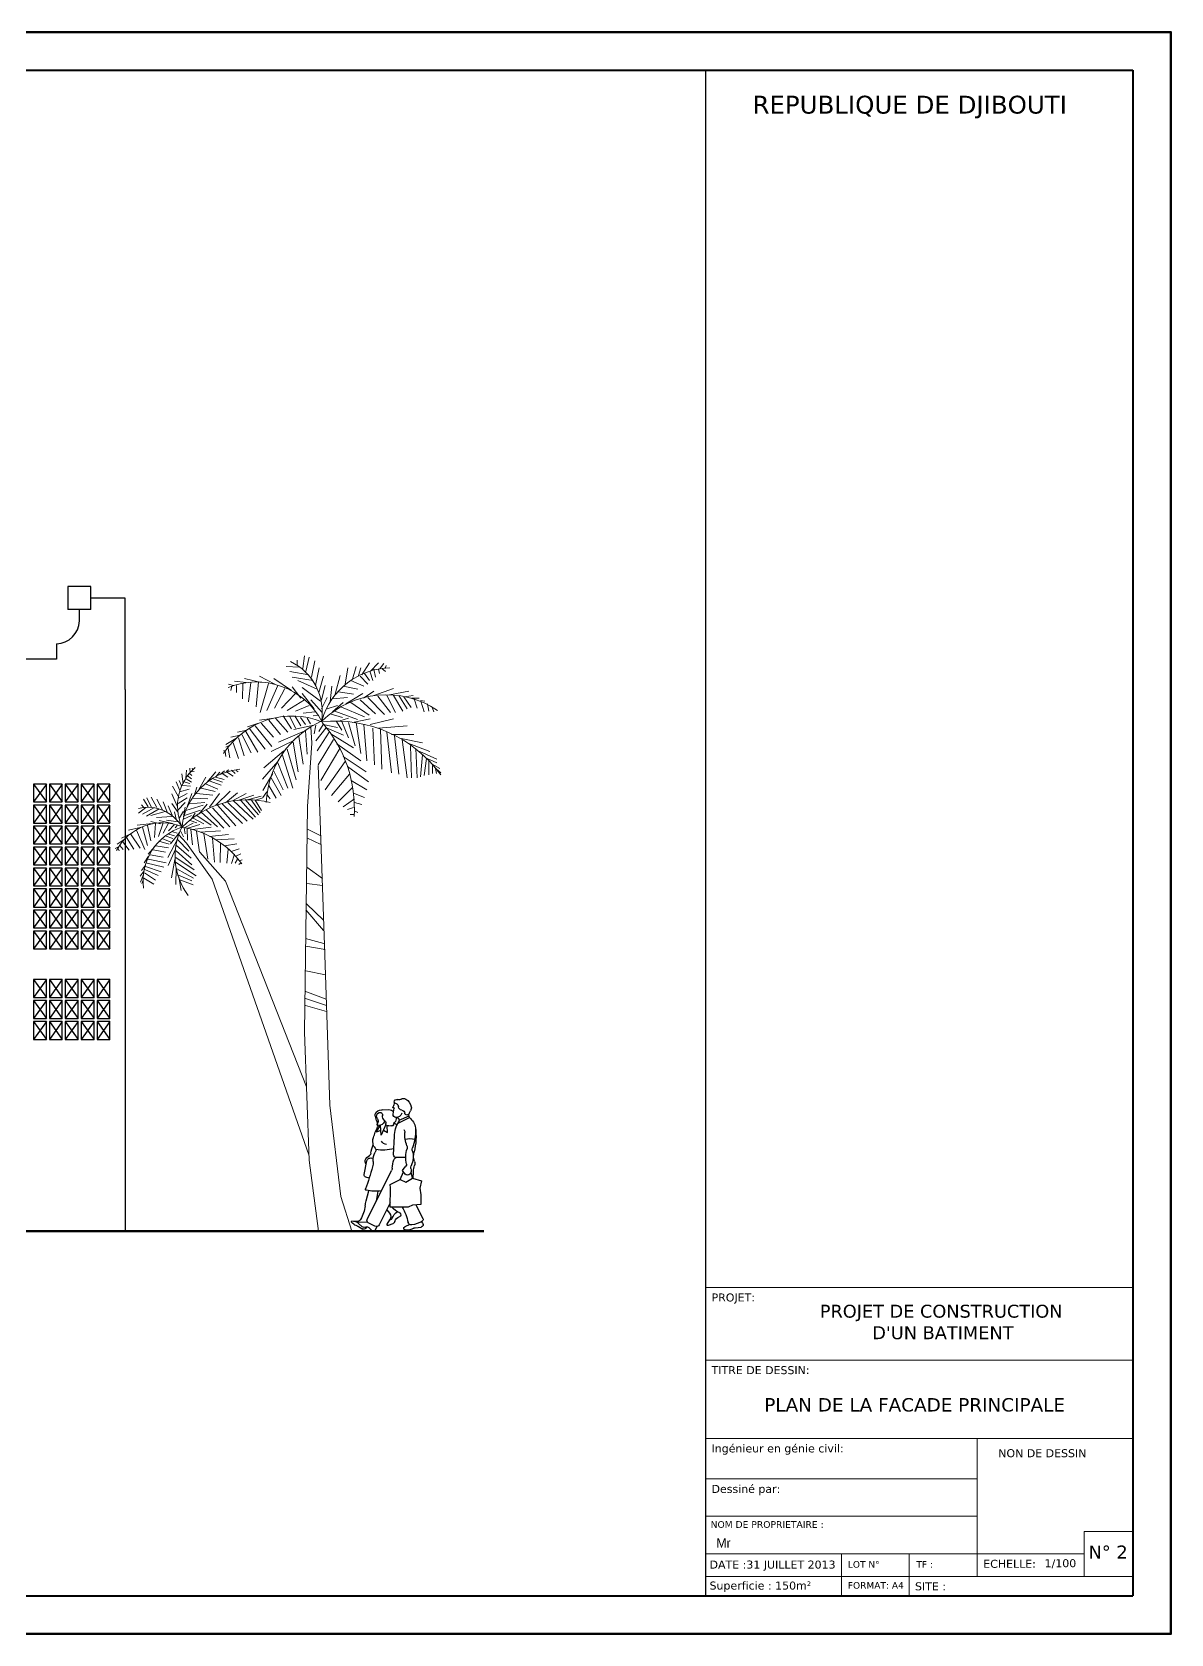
# Model space of a CAD drawing. Extents: x -110 to 3211, y -163 to 893.
# Drawn here: x 2120.06 to 2135, y 78.77 to 99.77 of the extents above; entities that cross this region are included whole.
import ezdxf

# ---------------------------------------------------------------- set-up
doc = ezdxf.new("R2010")
doc.units = 0
doc.header["$LTSCALE"] = 0.8
doc.header["$MEASUREMENT"] = 0
doc.layers.get('0').update_dxf_attribs({"color": 5, "linetype": 'CONTINUOUS'})
for name, color, linetype in [('COMBLDG', 7, 'CONTINUOUS'), ('Mur', 7, 'CONTINUOUS'), ('People', 7, 'CONTINUOUS')]:
    doc.layers.add(name, color=color, linetype=linetype)
doc.styles.add('ATTR', font='romans.shx', dxfattribs={"width": 0.8, "height": 0.470416})

# ---------------------------------------------------------------- blocks, each defined once
blk = doc.blocks.new('http...pointasearch.autodesk.com.GeneralSymbolsCatalog.idropxml.PEOPLE_11_MAN_AND_WOMAN_EV.xml.PEOPLE_11_MAN_AND_WOMAN_EV')
for p, q in [((-1.75, 67.15), (-2.49, 66.91)), ((-9.73, 59.52), (-3.56, 56.46)), ((-4.27, 58.19), (-9.39, 60.38)), ((-1.22, 61.23), (-1.67, 64.45)), ((4.45, 63.54), (1.08, 63.65)), ((-1.46, 40.29), (-1.86, 49.9)), ((1.7, 51.8), (1.89, 55.29)), ((3.81, 53.06), (1.7, 51.8)), ((2.55, 55.91), (4.94, 50.51)), ((4.94, 50.51), (5.32, 55.57)), ((5.11, 52.81), (7.52, 51.94)), ((7.52, 51.94), (5.32, 55.57)), ((-11.5, 38.89), (-11.79, 38.89)), ((-6.3, 32.79), (-7.77, 34.45)), ((-7.74, 38.89), (-2.81, 38.89)), ((9.15, 38.43), (10.12, 38.66)), ((12.43, 38.92), (11.01, 40.02)), ((13.76, 30.16), (12.41, 37.18)), ((12.78, 35.26), (13.14, 36.09)), ((-11.24, 28.27), (-15.78, 26.88)), ((-15.78, 26.88), (-15, 23.12)), ((-11.52, 28.19), (-11.63, 31.71)), ((-11.24, 28.27), (-10.45, 31.61)), ((-7.72, 26.27), (-11.24, 28.27)), ((-4.86, 27.54), (-7.72, 26.27)), ((-7.45, 30.41), (-6.3, 31.7)), ((-4.86, 27.54), (-6.49, 31.5)), ((0.34, 25.04), (-4.86, 27.54)), ((12.18, 6.95), (-0.43, 32.3)), ((0.13, 23.28), (0.34, 25.04)), ((11.17, 28.36), (12.89, 28.79)), ((-15, 23.12), (-15.41, 19.6)), ((-15.41, 19.6), (-15.41, 14.74)), ((0.34, 13.27), (0.13, 23.28)), ((6.78, 21.53), (7.41, 17.39)), ((12.71, 16.52), (11.33, 21.8)), ((-12.84, 14.51), (-16.6, 7.41)), ((-15.41, 14.74), (-11.2, 14.37)), ((-11.2, 14.37), (-8.91, 13.31)), ((-8.91, 13.31), (-4.61, 13.39)), ((-4.61, 13.39), (0.34, 13.27)), ((0.29, 15.48), (6.03, 4.12)), ((2.1, 11.91), (0.7, 10.25)), ((9.06, 13.21), (7.8, 16.06)), ((-15.69, 5.83), (-16.43, 4.97)), ((-12.65, 2.71), (-15.69, 3.06)), ((-9.76, 4.28), (-7.18, 3.19)), ((-0.99, 4.79), (1.35, 3.82)), ((1.96, 4.57), (0.51, 6.72)), ((7.15, 3.28), (8.14, 1.42)), ((8.21, 3.44), (11.66, 5.3)), ((9.71, 1.18), (11.31, 2.79)), ((16.7, 5.59), (12.08, 5.68)), ((12.28, 3.11), (13.74, 2.9)), ((12.62, 3.06), (13.04, 2.32)), ((16.65, 3.31), (14.49, 1.96)), ((14.84, 3.21), (16.93, 4.97)), ((19.59, 4.89), (20.31, 5.58))]:
    blk.add_line(p, q)
for centre, radius, start, end in [((-4.41, 63.74), 6.32, 121.4684, 167.1336), ((-6.62, 67.35), 2.09, 54.45132, 121.4684), ((-4.34, 70.55), 1.83, 234.4513, 291.9648), ((-1.78, 64.76), 2.26, 108.1457, 173.6953), ((-3.13, 67.56), 1.39, 356.5121, 111.9648), ((2.46, 67.22), 4.21, 176.512, 211.9116), ((-5.06, 53.23), 7.72, 131.4368, 178.526), ((-8, 64.56), 2.64, 167.1336, 216.591), ((-11.78, 60.85), 2.44, 311.4368, 20.39511), ((-13.23, 60.68), 3.87, 15.64116, 36.59102), ((-8.34, 62.05), 1.2, 195.6412, 350.1193), ((-5.42, 61.54), 1.77, 98.68944, 170.1194), ((-2.72, 62.75), 3.13, 197.7918, 273.2043), ((-5.98, 65.23), 1.96, 278.6894, 353.6953), ((-2.79, 58.13), 1.48, 89.18528, 210.4228), ((-0.23, 58.85), 2.49, 162.0392, 226.0699), ((-2.63, 61.03), 1.42, 273.2043, 7.88578), ((-1.58, 64.46), 0.0854, 62.13918, 187.8858), ((-1.39, 64.82), 0.325, 242.1392, 31.91163), ((0.98, 60.43), 3.22, 88.17514, 137.9412), ((4.45, 56.79), 1.82, 125.1267, 187.781), ((2.12, 60.1), 2.22, 305.1267, 11.40791), ((5.67, 60.81), 1.4, 58.14745, 191.4079), ((4.56, 67.12), 3.57, 268.1751, 272.0051), ((4.81, 60.1), 3.45, 20.583, 92.0051), ((5.36, 60.32), 1.98, 329.2766, 58.14745), ((9.77, 57.7), 3.15, 149.2766, 210.5054), ((10.8, 56.6), 3.75, 157.0305, 189.8951), ((2.63, 60.06), 5.14, 337.0305, 354.4776), ((8.72, 59.47), 0.986, 146.8188, 174.4776), ((6.69, 60.8), 1.44, 326.8188, 20.583), ((19.81, 49.85), 32.82, 172.2436, 194.0328), ((12.04, 52.79), 24.83, 178.526, 200.9991), ((-24.21, 51.11), 17.03, 339.0737, 2.67159), ((-4.82, 52.02), 2.39, 144.6167, 182.6716), ((-17.96, 49.22), 16.12, 2.40555, 30.4228), ((-0.42, 53.13), 3.72, 109.1651, 137.7081), ((-3.12, 55.84), 1.68, 2.64996, 46.0699), ((-0.73, 55.95), 0.711, 182.65, 299.4712), ((0.3, 54.13), 1.39, 62.18848, 119.4712), ((1.49, 56.38), 1.16, 242.1885, 7.78088), ((6.34, 58.57), 3.16, 198.606, 270.1498), ((6.35, 56.8), 1.39, 270.1498, 297.5997), ((7.37, 55.03), 0.645, 129.6274, 206.6062), ((-21.43, 40.61), 31.57, 15.80662, 26.60615), ((6.67, 55.88), 0.449, 309.6274, 30.50543), ((-9.69, 35.19), 13.49, 80.16319, 101.5412), ((-20.8, 39.7), 9.04, 341.8043, 14.03283), ((-0.24, 39.48), 11.28, 163.9188, 205.3884), ((-13.04, 43.17), 2.04, 343.9188, 20.9991), ((-5.99, 44.15), 2.48, 159.0737, 195.7487), ((-24.63, 38.89), 16.89, 348.6905, 15.74873), ((4.22, 65.51), 22.79, 255.2144, 278.8845), ((2.09, 48.6), 2.94, 271.6072, 334.6868), ((9.87, 42.78), 2.14, 129.1725, 211.7423), ((1.59, 37.66), 7.6, 354.4082, 31.7423), ((7.7, 45.45), 1.3, 309.1725, 340.7286), ((2.88, 47.14), 6.41, 340.7286, 18.88313), ((-9.9, 37.73), 20.53, 9.59328, 22.33534), ((-9.2, 35.89), 3.16, 161.8043, 198.4702), ((-22.84, 31.33), 11.21, 1.91979, 18.4702), ((-7.71, 32.28), 2.83, 160.0953, 221.402), ((-12.07, 33.86), 1.82, 340.0952, 25.3884), ((-6.79, 35.32), 1.31, 168.6905, 221.4353), ((-2.81, 40.23), 1.35, 270, 2.40555), ((-3.34, 37.05), 1.91, 19.47612, 73.8266), ((-14.91, 32.96), 14.18, 2.09064, 19.47612), ((2.14, 33.58), 2.87, 182.0906, 206.45), ((16.51, 36.2), 7.39, 174.4082, 196.0871), ((210.73, 92.21), 209.53, 196.0871, 199.3533), ((10.56, 36.82), 1.88, 10.9325, 103.3578), ((12.12, 41.45), 1.81, 189.5933, 232.1681), ((10.98, 37.05), 2.36, 336.1628, 52.16811), ((-8.64, 31.46), 1.59, 221.402, 318.462), ((-6.91, 32.25), 0.818, 318.462, 41.43531), ((12.6, 29.93), 1.18, 283.9736, 10.9325), ((7.77, 43.54), 22.03, 262.3447, 282.7786), ((12.61, 18.19), 5.26, 188.743, 203.8565), ((12.52, 22.59), 0.553, 282.7786, 19.35334), ((18.1, -0.09), 27.53, 150.7488, 168.4281), ((-4.11, 9.35), 1.09, 116.795, 257.1563), ((-11.96, 24.88), 16.31, 296.795, 314.6942), ((-5.03, 5.32), 3.04, 13.92698, 77.15628), ((-7.58, 4.9), 7.4, 21.13442, 55.49852), ((2.95, 8.36), 2.94, 139.8801, 213.9535), ((-6.92, 11.4), 20.29, 7.45821, 14.6128), ((31.76, 16.46), 18.73, 187.4582, 210.5728), ((-15.76, 6.96), 0.957, 152.1216, 239.868), ((-15.55, 4.21), 1.16, 139.3388, 263.519), ((-7.77, 20.72), 16.87, 239.868, 259.6243), ((-12.86, 0.85), 1.87, 61.25686, 83.51901), ((-8.09, 9.55), 8.05, 241.257, 274.6279), ((-10.51, 5.77), 1.67, 259.6243, 348.4281), ((-7.51, 2.39), 0.865, 274.6279, 67.20478), ((-0.29, 6.49), 1.84, 193.927, 247.6183), ((0.55, 8.05), 1.32, 201.1344, 268.0057), ((1.54, 4.29), 0.502, 247.6183, 33.95348), ((7.45, 4.84), 1.6, 206.7898, 298.4), ((9.01, 1.88), 0.987, 208.0532, 315.0533), ((12.12, 1.98), 1.14, 81.70902, 135.0533), ((11.07, 6.39), 1.24, 298.4, 26.44988), ((13.94, 2.94), 1.04, 209.7319, 302.0536), ((13.94, 4.27), 1.39, 261.709, 310.0571), ((17.25, 7.89), 1.88, 210.5728, 253.8408), ((17.88, 1.35), 2.31, 105.0585, 122.0536), ((16.7, 5.24), 0.354, 310.0571, 88.95815), ((18.59, 12.5), 6.67, 253.8408, 282.9687), ((17, 8.19), 2.73, 269.3984, 300.1646), ((15.89, 8.74), 5.34, 285.0585, 313.8654), ((20.14, 5.76), 0.246, 313.8654, 102.9687)]:
    blk.add_arc(centre, radius, start, end)
at = {"style": 'ATTR', "width": 0.8, "flags": 9}
blk.add_attdef('ESTCODE', (0, 0), '', height=0.0174, dxfattribs=at)

msp = doc.modelspace()

# ---------------------------------------------------------------- linework, layer by layer
at = {"color": 5, "lineweight": 40}
for p, q in [((2105.796, 99.27), (2134.496, 99.27)), ((2134.496, 99.27), (2134.496, 79.27)), ((2105.796, 79.27), (2134.496, 79.27))]:
    msp.add_line(p, q, dxfattribs=at)
at = {"color": 3, "linetype": 'Continuous', "lineweight": 15}
for p, q in [((2123.609, 91.426), (2123.631, 91.594)), ((2123.652, 91.389), (2123.696, 91.575)), ((2123.565, 91.445), (2123.391, 91.454)), ((2123.689, 91.343), (2123.442, 91.389)), ((2123.536, 91.538), (2123.536, 91.473)), ((2123.725, 91.315), (2123.768, 91.529)), ((2123.776, 91.203), (2123.826, 91.436)), ((2124.167, 91.222), (2124.203, 91.436)), ((2124.261, 91.287), (2124.312, 91.454)), ((2124.341, 91.334), (2124.37, 91.436)), ((2124.384, 91.343), (2124.486, 91.501)), ((2124.421, 91.361), (2124.486, 91.269)), ((2124.493, 91.389), (2124.602, 91.501)), ((2124.493, 91.38), (2124.529, 91.269)), ((2124.544, 91.417), (2124.566, 91.315)), ((2124.602, 91.417), (2124.616, 91.361)), ((2124.616, 91.417), (2124.674, 91.492)), ((2124.645, 91.426), (2124.696, 91.389)), ((2124.689, 91.426), (2124.703, 91.464)), ((2122.703, 91.203), (2122.638, 91.222)), ((2122.681, 91.194), (2122.667, 91.138)), ((2122.869, 91.241), (2122.717, 91.259)), ((2122.739, 91.203), (2122.739, 91.111)), ((2122.826, 91.231), (2122.819, 91.027)), ((2123.065, 91.241), (2122.848, 91.296)), ((2122.927, 91.241), (2122.898, 90.99)), ((2123.029, 91.25), (2123, 90.925)), ((2123.246, 91.222), (2123.043, 91.324)), ((2123.159, 91.231), (2123.051, 90.85)), ((2123.283, 91.203), (2123.138, 90.878)), ((2123.464, 91.138), (2123.232, 91.296)), ((2123.377, 91.166), (2123.239, 90.906)), ((2123.747, 91.269), (2123.471, 91.315)), ((2123.587, 91.036), (2123.471, 91.185)), ((2123.797, 91.157), (2123.544, 91.269)), ((2123.602, 91.176), (2123.841, 90.999)), ((2123.819, 91.111), (2123.884, 91.324)), ((2123.855, 91.018), (2123.906, 91.203)), ((2123.971, 90.99), (2123.993, 91.194)), ((2124.036, 91.092), (2124.102, 91.334)), ((2124.138, 91.194), (2124.334, 91.157)), ((2124.239, 91.269), (2124.413, 91.194)), ((2124.363, 91.324), (2124.464, 91.222)), ((2124.544, 91.073), (2124.798, 91.166)), ((2123.515, 91.101), (2123.333, 90.906)), ((2123.631, 91.018), (2123.406, 90.878)), ((2123.696, 90.943), (2123.515, 90.869)), ((2123.602, 91.101), (2123.761, 90.897)), ((2123.718, 91.018), (2123.863, 90.85)), ((2123.855, 90.897), (2123.928, 91.045)), ((2123.928, 90.897), (2124.065, 90.943)), ((2124, 91.027), (2124.196, 91.045)), ((2124, 90.86), (2124.138, 90.98)), ((2124.08, 91.12), (2124.276, 91.092)), ((2124.174, 90.962), (2124.399, 91.101)), ((2124.239, 90.98), (2124.479, 90.813)), ((2124.363, 91.018), (2124.566, 90.832)), ((2124.406, 91.036), (2124.544, 91.129)), ((2124.464, 91.045), (2124.682, 90.822)), ((2124.595, 91.064), (2124.761, 90.85)), ((2124.711, 91.073), (2124.827, 90.85)), ((2124.747, 91.083), (2125.001, 91.129)), ((2124.798, 91.073), (2124.921, 90.869)), ((2124.87, 91.073), (2124.979, 90.897)), ((2124.935, 91.055), (2125.03, 90.915)), ((2124.943, 91.055), (2125.059, 91.073)), ((2125.037, 91.036), (2125.138, 91.036)), ((2125.073, 91.027), (2125.109, 90.906)), ((2125.153, 91.008), (2125.211, 90.999)), ((2125.16, 90.999), (2125.204, 90.86)), ((2125.247, 90.962), (2125.262, 90.869)), ((2123.232, 90.776), (2123.043, 90.748)), ((2123.167, 90.748), (2123.319, 90.562)), ((2123.254, 90.776), (2123.413, 90.59)), ((2123.355, 90.804), (2123.464, 90.637)), ((2123.435, 90.804), (2123.515, 90.646)), ((2123.507, 90.804), (2123.587, 90.674)), ((2123.58, 90.785), (2123.645, 90.692)), ((2123.768, 90.86), (2123.616, 90.841)), ((2123.667, 90.776), (2123.71, 90.702)), ((2123.805, 90.813), (2123.747, 90.804)), ((2123.971, 90.832), (2124.131, 90.785)), ((2124.029, 90.869), (2124.326, 90.757)), ((2124.051, 90.73), (2124.123, 90.618)), ((2124.095, 90.739), (2124.21, 90.776)), ((2124.109, 90.925), (2124.421, 90.795)), ((2124.123, 90.73), (2124.21, 90.516)), ((2124.21, 90.72), (2124.297, 90.414)), ((2124.261, 90.72), (2124.493, 90.767)), ((2124.312, 90.72), (2124.37, 90.311)), ((2124.493, 90.692), (2124.798, 90.767)), ((2125.312, 90.906), (2125.327, 90.86)), ((2122.79, 90.553), (2122.667, 90.525)), ((2122.877, 90.618), (2122.754, 90.59)), ((2122.768, 90.516), (2122.841, 90.283)), ((2122.812, 90.562), (2122.935, 90.321)), ((2122.862, 90.599), (2123.022, 90.33)), ((2123.029, 90.711), (2122.884, 90.664)), ((2122.906, 90.646), (2123.116, 90.367)), ((2122.985, 90.674), (2123.203, 90.404)), ((2123.065, 90.711), (2123.225, 90.525)), ((2123.66, 90.618), (2123.29, 90.46)), ((2123.754, 90.683), (2123.493, 90.627)), ((2123.558, 90.534), (2123.616, 90.172)), ((2123.645, 90.609), (2123.667, 90.302)), ((2123.718, 90.664), (2123.729, 90.447)), ((2123.783, 90.683), (2123.761, 90.572)), ((2123.913, 90.646), (2123.783, 90.479)), ((2123.957, 90.59), (2123.797, 90.349)), ((2123.877, 90.692), (2123.819, 90.599)), ((2123.877, 90.692), (2124.065, 90.655)), ((2123.928, 90.646), (2124.145, 90.553)), ((2123.979, 90.572), (2124.276, 90.386)), ((2124.413, 90.692), (2124.45, 90.218)), ((2124.529, 90.646), (2124.551, 90.163)), ((2124.602, 90.646), (2124.979, 90.674)), ((2124.631, 90.627), (2124.645, 90.107)), ((2124.711, 90.59), (2124.776, 90.06)), ((2124.776, 90.562), (2125.066, 90.562)), ((2124.812, 90.544), (2124.87, 90.042)), ((2122.594, 90.349), (2122.572, 90.349)), ((2122.594, 90.339), (2122.601, 90.274)), ((2122.732, 90.507), (2122.601, 90.432)), ((2122.652, 90.423), (2122.601, 90.395)), ((2122.63, 90.376), (2122.652, 90.256)), ((2122.696, 90.451), (2122.768, 90.246)), ((2123.362, 90.349), (2123.101, 90.126)), ((2123.5, 90.488), (2123.196, 90.339)), ((2123.341, 90.302), (2123.478, 89.856)), ((2123.406, 90.367), (2123.522, 89.968)), ((2123.486, 90.46), (2123.551, 90.07)), ((2123.729, 90.446), (2123.672, 89.619)), ((2124.015, 90.497), (2123.812, 90.163)), ((2124.095, 90.376), (2123.848, 89.958)), ((2124.058, 90.441), (2124.37, 90.218)), ((2124.899, 90.507), (2125.182, 90.451)), ((2124.914, 90.497), (2124.979, 89.995)), ((2124.979, 90.451), (2125.276, 90.339)), ((2125.022, 90.414), (2125.037, 89.995)), ((2125.095, 90.376), (2125.109, 89.995)), ((2125.146, 90.339), (2125.37, 90.237)), ((2122.078, 89.987), (2122.087, 90.095)), ((2122.132, 90.057), (2122.13, 90.122)), ((2122.167, 90.094), (2122.158, 90.12)), ((2122.604, 90.075), (2122.639, 90.096)), ((2122.675, 90.092), (2122.724, 90.048)), ((2122.735, 90.091), (2122.764, 90.072)), ((2123.283, 90.209), (2123.08, 89.977)), ((2123.283, 90.191), (2123.413, 89.856)), ((2123.813, 90.157), (2123.838, 89.432)), ((2124.167, 90.209), (2123.906, 89.837)), ((2124.138, 90.274), (2124.442, 90.07)), ((2124.196, 90.144), (2124.471, 89.94)), ((2125.182, 90.293), (2125.153, 90.005)), ((2125.233, 90.246), (2125.204, 90.023)), ((2125.24, 90.246), (2125.37, 90.191)), ((2125.262, 90.218), (2125.262, 90.033)), ((2125.305, 90.172), (2125.406, 90.116)), ((2125.312, 90.153), (2125.312, 90.051)), ((2125.349, 90.116), (2125.363, 90.051)), ((2125.363, 90.107), (2125.421, 90.06)), ((2121.976, 89.751), (2121.9, 89.882)), ((2121.998, 89.828), (2121.951, 89.941)), ((2122.02, 89.889), (2121.99, 89.957)), ((2122.04, 89.913), (2122.024, 90.044)), ((2122.036, 89.893), (2122.137, 89.883)), ((2122.051, 89.939), (2122.128, 89.918)), ((2122.082, 89.982), (2122.151, 89.937)), ((2122.093, 90.024), (2122.15, 89.979)), ((2122.124, 90.05), (2122.157, 90.026)), ((2122.143, 90.074), (2122.187, 90.077)), ((2122.246, 89.839), (2122.341, 90.002)), ((2122.336, 89.913), (2122.498, 89.844)), ((2122.351, 89.934), (2122.468, 90.072)), ((2122.383, 89.952), (2122.54, 89.896)), ((2122.422, 89.984), (2122.559, 89.937)), ((2122.465, 90.003), (2122.578, 89.97)), ((2122.469, 90.006), (2122.524, 90.068)), ((2122.528, 90.038), (2122.583, 90.083)), ((2122.552, 90.049), (2122.626, 90)), ((2122.612, 90.073), (2122.697, 90.017)), ((2123.217, 90.051), (2123.087, 89.828)), ((2123.167, 89.893), (2123.261, 89.726)), ((2123.196, 89.995), (2123.326, 89.763)), ((2123.232, 90.079), (2123.355, 89.837)), ((2124.225, 90.042), (2123.986, 89.763)), ((2124.247, 89.958), (2124.45, 89.837)), ((2121.584, 89.613), (2121.521, 89.713)), ((2121.624, 89.612), (2121.564, 89.732)), ((2121.696, 89.604), (2121.624, 89.739)), ((2121.773, 89.566), (2121.697, 89.715)), ((2121.838, 89.536), (2121.778, 89.68)), ((2121.964, 89.623), (2121.891, 89.782)), ((2121.973, 89.723), (2122.095, 89.79)), ((2121.975, 89.657), (2122.093, 89.729)), ((2121.995, 89.808), (2122.122, 89.846)), ((2122.096, 89.614), (2122.155, 89.789)), ((2122.173, 89.728), (2122.365, 89.718)), ((2122.188, 89.757), (2122.221, 89.869)), ((2122.215, 89.788), (2122.432, 89.765)), ((2122.277, 89.856), (2122.463, 89.815)), ((2122.388, 89.61), (2122.519, 89.786)), ((2122.468, 89.634), (2122.659, 89.817)), ((2122.599, 89.666), (2122.755, 89.795)), ((2122.627, 89.672), (2122.881, 89.427)), ((2122.69, 89.691), (2122.868, 89.787)), ((2122.702, 89.692), (2122.961, 89.45)), ((2122.758, 89.696), (2122.968, 89.768)), ((2122.798, 89.696), (2122.992, 89.476)), ((2122.854, 89.708), (2123.031, 89.509)), ((2122.898, 89.71), (2123.065, 89.755)), ((2122.938, 89.701), (2123.051, 89.533)), ((2122.986, 89.699), (2123.07, 89.566)), ((2122.99, 89.702), (2123.085, 89.73)), ((2123.138, 89.81), (2123.087, 89.735)), ((2123.145, 89.772), (2123.181, 89.717)), ((2124.261, 89.865), (2124.073, 89.679)), ((2124.29, 89.717), (2124.138, 89.614)), ((2124.276, 89.791), (2124.421, 89.735)), ((2124.29, 89.67), (2124.384, 89.642)), ((2121.552, 89.603), (2121.454, 89.531)), ((2121.495, 89.641), (2121.524, 89.605)), ((2121.664, 89.603), (2121.51, 89.518)), ((2121.728, 89.589), (2121.559, 89.491)), ((2121.805, 89.551), (2121.619, 89.498)), ((2121.692, 89.474), (2121.899, 89.485)), ((2121.899, 89.502), (2121.843, 89.625)), ((2121.974, 89.538), (2121.895, 89.658)), ((2121.953, 89.436), (2121.926, 89.549)), ((2121.973, 89.571), (2122.07, 89.669)), ((2121.992, 89.469), (2122.045, 89.555)), ((2122.044, 89.453), (2122.151, 89.499)), ((2122.048, 89.481), (2122.068, 89.608)), ((2122.059, 89.499), (2122.269, 89.571)), ((2122.077, 89.565), (2122.303, 89.633)), ((2122.123, 89.653), (2122.327, 89.669)), ((2122.152, 89.458), (2122.198, 89.529)), ((2122.172, 89.466), (2122.314, 89.389)), ((2122.223, 89.499), (2122.407, 89.373)), ((2122.251, 89.522), (2122.355, 89.65)), ((2122.278, 89.545), (2122.491, 89.35)), ((2122.345, 89.575), (2122.576, 89.335)), ((2122.428, 89.601), (2122.655, 89.35)), ((2122.492, 89.637), (2122.731, 89.362)), ((2122.551, 89.652), (2122.822, 89.395)), ((2123.672, 89.619), (2123.631, 86.661)), ((2124.276, 89.605), (2124.196, 89.577)), ((2124.283, 89.512), (2124.232, 89.512)), ((2124.283, 89.559), (2124.334, 89.54)), ((2121.373, 89.27), (2121.231, 89.203)), ((2121.479, 89.341), (2121.324, 89.306)), ((2121.349, 89.259), (2121.479, 89.07)), ((2121.428, 89.307), (2121.539, 89.053)), ((2121.634, 89.393), (2121.438, 89.374)), ((2121.507, 89.347), (2121.574, 89.107)), ((2121.574, 89.369), (2121.616, 89.167)), ((2121.746, 89.392), (2121.617, 89.421)), ((2121.678, 89.395), (2121.667, 89.209)), ((2121.778, 89.402), (2121.718, 89.226)), ((2121.725, 89.434), (2121.902, 89.394)), ((2121.846, 89.391), (2121.781, 89.27)), ((2121.825, 89.44), (2121.977, 89.415)), ((2121.922, 89.378), (2121.848, 89.3)), ((2121.854, 89.254), (2121.93, 89.232)), ((2121.993, 89.276), (2121.877, 89.129)), ((2121.905, 89.287), (2121.961, 89.267)), ((2121.963, 89.369), (2121.935, 89.338)), ((2122.009, 89.289), (2122.047, 89.219)), ((2122.056, 89.336), (2122.174, 89.4)), ((2122.056, 89.336), (2122.066, 89.26)), ((2122.096, 89.327), (2122.1, 89.178)), ((2122.104, 89.333), (2122.262, 89.38)), ((2122.133, 89.433), (2122.222, 89.405)), ((2122.144, 89.316), (2122.166, 89.115)), ((2122.164, 89.316), (2122.407, 89.348)), ((2122.217, 89.292), (2122.256, 89.021)), ((2122.265, 89.281), (2122.533, 89.3)), ((2122.314, 89.262), (2122.367, 88.927)), ((2122.383, 89.226), (2122.638, 89.252)), ((2123.665, 89.324), (2123.846, 89.235)), ((2123.838, 89.432), (2123.901, 87.674)), ((2121.194, 89.088), (2121.15, 89.069)), ((2121.267, 89.183), (2121.177, 89.125)), ((2121.186, 89.074), (2121.203, 89.037)), ((2121.213, 89.105), (2121.255, 89.054)), ((2121.248, 89.158), (2121.335, 89.045)), ((2121.299, 89.209), (2121.395, 89.06)), ((2121.67, 89.093), (2121.581, 88.994)), ((2121.647, 89.049), (2121.812, 89.017)), ((2121.682, 89.103), (2121.851, 89.074)), ((2121.724, 89.163), (2121.857, 89.122)), ((2121.767, 89.199), (2121.881, 89.149)), ((2121.806, 89.231), (2121.907, 89.197)), ((2121.971, 89.199), (2121.842, 88.949)), ((2121.943, 89.057), (2121.845, 88.842)), ((2121.954, 89.108), (2122.147, 88.939)), ((2121.968, 89.187), (2122.116, 89.031)), ((2121.982, 89.25), (2122.085, 89.137)), ((2122.086, 89.137), (2122.423, 88.665)), ((2122.427, 89.204), (2122.452, 88.887)), ((2122.472, 89.182), (2122.712, 89.194)), ((2122.533, 89.14), (2122.528, 88.883)), ((2122.582, 89.104), (2122.746, 89.129)), ((2122.631, 89.06), (2122.613, 88.876)), ((2122.672, 89.027), (2122.776, 89.061)), ((2123.665, 89.208), (2123.846, 89.119)), ((2121.549, 88.85), (2121.495, 88.78)), ((2121.589, 88.968), (2121.532, 88.878)), ((2121.549, 88.833), (2121.755, 88.759)), ((2121.552, 88.878), (2121.79, 88.821)), ((2121.582, 88.928), (2121.82, 88.88)), ((2121.609, 88.984), (2121.778, 88.955)), ((2121.931, 88.921), (2121.889, 88.684)), ((2121.94, 88.886), (2122.213, 88.707)), ((2121.946, 88.95), (2122.187, 88.786)), ((2121.948, 89.036), (2122.157, 88.854)), ((2122.26, 89.018), (2122.596, 88.638)), ((2122.713, 88.993), (2122.677, 88.87)), ((2122.755, 88.926), (2122.725, 88.876)), ((2122.734, 88.968), (2122.797, 88.995)), ((2122.801, 88.879), (2122.773, 88.857)), ((2122.78, 88.905), (2122.816, 88.917)), ((2121.531, 88.776), (2121.477, 88.706)), ((2121.52, 88.725), (2121.483, 88.627)), ((2121.514, 88.644), (2121.499, 88.607)), ((2121.525, 88.679), (2121.656, 88.601)), ((2121.535, 88.746), (2121.678, 88.653)), ((2121.538, 88.791), (2121.712, 88.715)), ((2121.95, 88.81), (2121.944, 88.594)), ((2121.958, 88.8), (2122.178, 88.678)), ((2121.981, 88.717), (2122.155, 88.642)), ((2121.985, 88.696), (2122.014, 88.517)), ((2121.998, 88.656), (2122.172, 88.589)), ((2122.423, 88.665), (2123.69, 85.05)), ((2122.596, 88.638), (2123.657, 85.942)), ((2123.665, 88.824), (2123.867, 88.672)), ((2123.665, 88.609), (2123.867, 88.582)), ((2123.651, 88.261), (2123.881, 87.992)), ((2123.658, 88.341), (2123.881, 88.127)), ((2123.644, 87.885), (2123.888, 87.823)), ((2123.651, 87.787), (2123.902, 87.742)), ((2123.901, 87.674), (2123.963, 85.702)), ((2123.651, 87.465), (2123.909, 87.412)), ((2123.637, 87.197), (2123.916, 87.09)), ((2123.644, 87.099), (2123.922, 87.009)), ((2123.644, 87.009), (2123.922, 86.929)), ((2123.631, 86.661), (2123.693, 84.983)), ((2123.963, 85.702), (2124.109, 84.503)), ((2123.693, 84.983), (2123.818, 84.05)), ((2124.109, 84.503), (2124.254, 84.05))]:
    msp.add_line(p, q, dxfattribs=at)
at = {"color": 3, "lineweight": 90}
msp.add_line((2108.93, 84.05), (2125.984, 84.05), dxfattribs=at)
at = {"color": 5, "lineweight": 100}
msp.add_lwpolyline([(2105.296, 99.77), (2134.996, 99.77), (2134.996, 78.77), (2105.296, 78.77)], close=True, dxfattribs=at)
at = {"color": 3, "linetype": 'Continuous', "lineweight": 15}
for centre, radius, start, end in [((2123.127, 90.854), 0.739, 350.285, 64.1123), ((2124.777, 90.484), 0.952, 91.4032, 163.882), ((2123.002, 90.279), 0.971, 27.6712, 112.5305), ((2124.706, 89.875), 1.207, 56.1927, 134.3213), ((2123.47, 89.74), 1.064, 68.3831, 147.5322), ((2124.357, 89.615), 1.228, 113.7592, 177.4133), ((2124.036, 89.027), 1.711, 35.9878, 95.8227), ((2122.588, 89.597), 1.699, 356.1943, 41.3785), ((2122.635, 89.624), 0.667, 130.936, 203.4149), ((2122.867, 89.264), 0.845, 95.7256, 173.8542), ((2122.884, 88.508), 1.198, 75.5206, 135.3556), ((2121.578, 89.089), 0.518, 29.8179, 103.6451), ((2121.768, 88.723), 0.68, 67.204, 152.0634), ((2122.26, 88.64), 0.745, 107.916, 187.0651), ((2122.795, 88.968), 0.86, 153.2921, 216.9462), ((2121.847, 88.17), 1.189, 35.7272, 80.9113)]:
    msp.add_arc(centre, radius, start, end, dxfattribs=at)
at = {"layer": 'COMBLDG', "color": 7, "lineweight": 30}
msp.add_line((2128.897, 79.27), (2128.897, 99.27), dxfattribs=at)
at = {"layer": 'COMBLDG', "color": 7, "lineweight": 9}
for p, q in [((2128.897, 83.312, 0.176), (2134.496, 83.312, -0.565)), ((2128.897, 82.359, 0.176), (2134.496, 82.359, -0.565)), ((2128.897, 81.333, 0.176), (2134.496, 81.333, -0.565)), ((2132.454, 81.333, -0.295), (2132.454, 79.525, -0.532)), ((2128.897, 80.802, 0), (2132.454, 80.802, -0.47)), ((2128.897, 80.314, 0.176), (2132.454, 80.314, -0.295)), ((2133.857, 80.114, -1.065), (2134.496, 80.114, -1.13)), ((2133.857, 80.114, 0), (2133.857, 79.525, 0)), ((2128.897, 79.819), (2133.857, 79.819, -0.5)), ((2130.675, 79.819, 0.039), (2130.675, 79.27, -0.033)), ((2131.564, 79.27, 0), (2131.564, 79.819, 0)), ((2128.897, 79.525, 0), (2134.496, 79.525))]:
    msp.add_line(p, q, dxfattribs=at)
at = {"layer": 'Mur', "color": 253, "linetype": 'Continuous', "lineweight": 30, "ltscale": 0.8}
for p, q in [((2120.531, 92.5), (2120.531, 92.2)), ((2120.831, 92.5), (2120.531, 92.5)), ((2120.831, 92.2), (2120.831, 92.5)), ((2120.831, 92.2), (2120.531, 92.2)), ((2120.681, 92.05), (2120.681, 92.2)), ((2121.281, 92.35), (2120.831, 92.35)), ((2121.281, 91.15), (2121.281, 92.35)), ((2120.381, 91.75), (2120.381, 91.55)), ((2120.381, 91.55), (2116.032, 91.55)), ((2121.281, 91.15), (2121.281, 84.05))]:
    msp.add_line(p, q, dxfattribs=at)
at = {"layer": 'Mur', "color": 253, "linetype": 'Continuous', "lineweight": 25, "ltscale": 0.8}
for p, q in [((2120.248, 89.912), (2120.08, 89.677)), ((2120.08, 89.912), (2120.248, 89.677)), ((2120.456, 89.912), (2120.288, 89.677)), ((2120.288, 89.912), (2120.456, 89.677)), ((2120.665, 89.912), (2120.496, 89.677)), ((2120.496, 89.912), (2120.665, 89.677)), ((2120.873, 89.912), (2120.705, 89.677)), ((2120.705, 89.912), (2120.873, 89.677)), ((2121.081, 89.912), (2120.913, 89.677)), ((2120.913, 89.912), (2121.081, 89.677)), ((2120.248, 89.637), (2120.08, 89.401)), ((2120.08, 89.637), (2120.248, 89.401)), ((2120.456, 89.637), (2120.288, 89.401)), ((2120.288, 89.637), (2120.456, 89.401)), ((2120.665, 89.637), (2120.496, 89.401)), ((2120.496, 89.637), (2120.665, 89.401)), ((2120.873, 89.637), (2120.705, 89.401)), ((2120.705, 89.637), (2120.873, 89.401)), ((2121.081, 89.637), (2120.913, 89.401)), ((2120.913, 89.637), (2121.081, 89.401)), ((2120.248, 89.361), (2120.08, 89.126)), ((2120.08, 89.361), (2120.248, 89.126)), ((2120.456, 89.361), (2120.288, 89.126)), ((2120.288, 89.361), (2120.456, 89.126)), ((2120.665, 89.361), (2120.496, 89.126)), ((2120.496, 89.361), (2120.665, 89.126)), ((2120.873, 89.361), (2120.705, 89.126)), ((2120.705, 89.361), (2120.873, 89.126)), ((2121.081, 89.361), (2120.913, 89.126)), ((2120.913, 89.361), (2121.081, 89.126)), ((2120.248, 89.086), (2120.08, 88.851)), ((2120.08, 89.086), (2120.248, 88.851)), ((2120.456, 89.086), (2120.288, 88.851)), ((2120.288, 89.086), (2120.456, 88.851)), ((2120.665, 89.086), (2120.496, 88.851)), ((2120.496, 89.086), (2120.665, 88.851)), ((2120.873, 89.086), (2120.705, 88.851)), ((2120.705, 89.086), (2120.873, 88.851)), ((2121.081, 89.086), (2120.913, 88.851)), ((2120.913, 89.086), (2121.081, 88.851)), ((2120.248, 88.811), (2120.08, 88.576)), ((2120.08, 88.811), (2120.248, 88.576)), ((2120.456, 88.811), (2120.288, 88.576)), ((2120.288, 88.811), (2120.456, 88.576)), ((2120.665, 88.811), (2120.496, 88.576)), ((2120.496, 88.811), (2120.665, 88.576)), ((2120.873, 88.811), (2120.705, 88.576)), ((2120.705, 88.811), (2120.873, 88.576)), ((2121.081, 88.811), (2120.913, 88.576)), ((2120.913, 88.811), (2121.081, 88.576)), ((2120.248, 88.536), (2120.08, 88.3)), ((2120.08, 88.536), (2120.248, 88.3)), ((2120.456, 88.536), (2120.288, 88.3)), ((2120.288, 88.536), (2120.456, 88.3)), ((2120.665, 88.536), (2120.496, 88.3)), ((2120.496, 88.536), (2120.665, 88.3)), ((2120.873, 88.536), (2120.705, 88.3)), ((2120.705, 88.536), (2120.873, 88.3)), ((2121.081, 88.536), (2120.913, 88.3)), ((2120.913, 88.536), (2121.081, 88.3)), ((2120.248, 88.26), (2120.08, 88.025)), ((2120.08, 88.26), (2120.248, 88.025)), ((2120.456, 88.26), (2120.288, 88.025)), ((2120.288, 88.26), (2120.456, 88.025)), ((2120.665, 88.26), (2120.496, 88.025)), ((2120.496, 88.26), (2120.665, 88.025)), ((2120.873, 88.26), (2120.705, 88.025)), ((2120.705, 88.26), (2120.873, 88.025)), ((2121.081, 88.26), (2120.913, 88.025)), ((2120.913, 88.26), (2121.081, 88.025)), ((2120.248, 87.985), (2120.08, 87.75)), ((2120.08, 87.985), (2120.248, 87.75)), ((2120.456, 87.985), (2120.288, 87.75)), ((2120.288, 87.985), (2120.456, 87.75)), ((2120.665, 87.985), (2120.496, 87.75)), ((2120.496, 87.985), (2120.665, 87.75)), ((2120.873, 87.985), (2120.705, 87.75)), ((2120.705, 87.985), (2120.873, 87.75)), ((2121.081, 87.985), (2120.913, 87.75)), ((2120.913, 87.985), (2121.081, 87.75)), ((2120.248, 87.35), (2120.08, 87.115)), ((2120.08, 87.35), (2120.248, 87.115)), ((2120.456, 87.35), (2120.288, 87.115)), ((2120.288, 87.35), (2120.456, 87.115)), ((2120.665, 87.35), (2120.496, 87.115)), ((2120.496, 87.35), (2120.665, 87.115)), ((2120.873, 87.35), (2120.705, 87.115)), ((2120.705, 87.35), (2120.873, 87.115)), ((2121.081, 87.35), (2120.913, 87.115)), ((2120.913, 87.35), (2121.081, 87.115)), ((2120.248, 87.075), (2120.08, 86.84)), ((2120.08, 87.075), (2120.248, 86.84)), ((2120.456, 87.075), (2120.288, 86.84)), ((2120.288, 87.075), (2120.456, 86.84)), ((2120.665, 87.075), (2120.496, 86.84)), ((2120.496, 87.075), (2120.665, 86.84)), ((2120.873, 87.075), (2120.705, 86.84)), ((2120.705, 87.075), (2120.873, 86.84)), ((2121.081, 87.075), (2120.913, 86.84)), ((2120.913, 87.075), (2121.081, 86.84)), ((2120.248, 86.8), (2120.08, 86.564)), ((2120.08, 86.8), (2120.248, 86.564)), ((2120.456, 86.8), (2120.288, 86.564)), ((2120.288, 86.8), (2120.456, 86.564)), ((2120.665, 86.8), (2120.496, 86.564)), ((2120.496, 86.8), (2120.665, 86.564)), ((2120.873, 86.8), (2120.705, 86.564)), ((2120.705, 86.8), (2120.873, 86.564)), ((2121.081, 86.8), (2120.913, 86.564)), ((2120.913, 86.8), (2121.081, 86.564))]:
    msp.add_line(p, q, dxfattribs=at)
for points in [[(2120.248, 89.912), (2120.08, 89.912), (2120.08, 89.677), (2120.248, 89.677)], [(2120.456, 89.912), (2120.288, 89.912), (2120.288, 89.677), (2120.456, 89.677)], [(2120.665, 89.912), (2120.496, 89.912), (2120.496, 89.677), (2120.665, 89.677)], [(2120.873, 89.912), (2120.705, 89.912), (2120.705, 89.677), (2120.873, 89.677)], [(2121.081, 89.912), (2120.913, 89.912), (2120.913, 89.677), (2121.081, 89.677)], [(2120.248, 89.637), (2120.08, 89.637), (2120.08, 89.401), (2120.248, 89.401)], [(2120.456, 89.637), (2120.288, 89.637), (2120.288, 89.401), (2120.456, 89.401)], [(2120.665, 89.637), (2120.496, 89.637), (2120.496, 89.401), (2120.665, 89.401)], [(2120.873, 89.637), (2120.705, 89.637), (2120.705, 89.401), (2120.873, 89.401)], [(2121.081, 89.637), (2120.913, 89.637), (2120.913, 89.401), (2121.081, 89.401)], [(2120.248, 89.361), (2120.08, 89.361), (2120.08, 89.126), (2120.248, 89.126)], [(2120.456, 89.361), (2120.288, 89.361), (2120.288, 89.126), (2120.456, 89.126)], [(2120.665, 89.361), (2120.496, 89.361), (2120.496, 89.126), (2120.665, 89.126)], [(2120.873, 89.361), (2120.705, 89.361), (2120.705, 89.126), (2120.873, 89.126)], [(2121.081, 89.361), (2120.913, 89.361), (2120.913, 89.126), (2121.081, 89.126)], [(2120.248, 89.086), (2120.08, 89.086), (2120.08, 88.851), (2120.248, 88.851)], [(2120.456, 89.086), (2120.288, 89.086), (2120.288, 88.851), (2120.456, 88.851)], [(2120.665, 89.086), (2120.496, 89.086), (2120.496, 88.851), (2120.665, 88.851)], [(2120.873, 89.086), (2120.705, 89.086), (2120.705, 88.851), (2120.873, 88.851)], [(2121.081, 89.086), (2120.913, 89.086), (2120.913, 88.851), (2121.081, 88.851)], [(2120.248, 88.811), (2120.08, 88.811), (2120.08, 88.576), (2120.248, 88.576)], [(2120.456, 88.811), (2120.288, 88.811), (2120.288, 88.576), (2120.456, 88.576)], [(2120.665, 88.811), (2120.496, 88.811), (2120.496, 88.576), (2120.665, 88.576)], [(2120.873, 88.811), (2120.705, 88.811), (2120.705, 88.576), (2120.873, 88.576)], [(2121.081, 88.811), (2120.913, 88.811), (2120.913, 88.576), (2121.081, 88.576)], [(2120.248, 88.536), (2120.08, 88.536), (2120.08, 88.3), (2120.248, 88.3)], [(2120.456, 88.536), (2120.288, 88.536), (2120.288, 88.3), (2120.456, 88.3)], [(2120.665, 88.536), (2120.496, 88.536), (2120.496, 88.3), (2120.665, 88.3)], [(2120.873, 88.536), (2120.705, 88.536), (2120.705, 88.3), (2120.873, 88.3)], [(2121.081, 88.536), (2120.913, 88.536), (2120.913, 88.3), (2121.081, 88.3)], [(2120.248, 88.26), (2120.08, 88.26), (2120.08, 88.025), (2120.248, 88.025)], [(2120.456, 88.26), (2120.288, 88.26), (2120.288, 88.025), (2120.456, 88.025)], [(2120.665, 88.26), (2120.496, 88.26), (2120.496, 88.025), (2120.665, 88.025)], [(2120.873, 88.26), (2120.705, 88.26), (2120.705, 88.025), (2120.873, 88.025)], [(2121.081, 88.26), (2120.913, 88.26), (2120.913, 88.025), (2121.081, 88.025)], [(2120.248, 87.985), (2120.08, 87.985), (2120.08, 87.75), (2120.248, 87.75)], [(2120.456, 87.985), (2120.288, 87.985), (2120.288, 87.75), (2120.456, 87.75)], [(2120.665, 87.985), (2120.496, 87.985), (2120.496, 87.75), (2120.665, 87.75)], [(2120.873, 87.985), (2120.705, 87.985), (2120.705, 87.75), (2120.873, 87.75)], [(2121.081, 87.985), (2120.913, 87.985), (2120.913, 87.75), (2121.081, 87.75)], [(2120.248, 87.35), (2120.08, 87.35), (2120.08, 87.115), (2120.248, 87.115)], [(2120.456, 87.35), (2120.288, 87.35), (2120.288, 87.115), (2120.456, 87.115)], [(2120.665, 87.35), (2120.496, 87.35), (2120.496, 87.115), (2120.665, 87.115)], [(2120.873, 87.35), (2120.705, 87.35), (2120.705, 87.115), (2120.873, 87.115)], [(2121.081, 87.35), (2120.913, 87.35), (2120.913, 87.115), (2121.081, 87.115)], [(2120.248, 87.075), (2120.08, 87.075), (2120.08, 86.84), (2120.248, 86.84)], [(2120.456, 87.075), (2120.288, 87.075), (2120.288, 86.84), (2120.456, 86.84)], [(2120.665, 87.075), (2120.496, 87.075), (2120.496, 86.84), (2120.665, 86.84)], [(2120.873, 87.075), (2120.705, 87.075), (2120.705, 86.84), (2120.873, 86.84)], [(2121.081, 87.075), (2120.913, 87.075), (2120.913, 86.84), (2121.081, 86.84)], [(2120.248, 86.8), (2120.08, 86.8), (2120.08, 86.564), (2120.248, 86.564)], [(2120.456, 86.8), (2120.288, 86.8), (2120.288, 86.564), (2120.456, 86.564)], [(2120.665, 86.8), (2120.496, 86.8), (2120.496, 86.564), (2120.665, 86.564)], [(2120.873, 86.8), (2120.705, 86.8), (2120.705, 86.564), (2120.873, 86.564)], [(2121.081, 86.8), (2120.913, 86.8), (2120.913, 86.564), (2121.081, 86.564)]]:
    msp.add_lwpolyline(points, close=True, dxfattribs=at)
at = {"layer": 'Mur', "color": 253, "linetype": 'Continuous', "lineweight": 30, "ltscale": 0.8}
msp.add_arc((2120.371, 92.06), 0.31, 271.871, 358.129, dxfattribs=at)

# ---------------------------------------------------------------- block references
at = {"layer": 'People', "xscale": -0.02539999999999054, "yscale": 0.02539999999999054, "zscale": 0.0254}
msp.add_blockref('http...pointasearch.autodesk.com.GeneralSymbolsCatalog.idropxml.PEOPLE_11_MAN_AND_WOMAN_EV.xml.PEOPLE_11_MAN_AND_WOMAN_EV', (2124.765, 84.027), dxfattribs=at)

# ---------------------------------------------------------------- texts
at = {"layer": 'COMBLDG', "color": 7, "lineweight": 9, "attachment_point": 1}
for s, insert, char_height, width in [('\\pi1.6214;{\\fVerdana|b0|i0|c0|p34;REPUBLIQUE DE DJIBOUTI}', (2127.886, 98.935, -0.623), 0.23381, 7.52173), ('{\\fVerdana|b0|i0|c0|p34;\\C55;PROJET:}', (2128.971, 83.234, -0.147), 0.10489, 11.75043), ("\\pi1.5704;{\\fVerdana|b0|i0|c0|p34;PROJET DE CONSTRUCTION \\P\\pi2.259;D'UN BATIMENT }", (2128.82, 83.086, 0.603), 0.16932, 6.38547), ('{\\fVerdana|b0|i0|c0|p34;\\C55;TITRE DE DESSIN:}', (2128.971, 82.281, -0.147), 0.10489, 11.75043), ('\\pi0.8215;{\\fVerdana|b0|i0|c0|p34;PLAN DE LA FACADE PRINCIPALE}', (2128.841, 81.862, -0.663), 0.17573, 5.65342), ('{\\fVerdana|b0|i0|c0|p34;\\C55;Ingénieur en génie civil:}', (2128.971, 81.255, -0.147), 0.10489, 11.75043), ('{\\fVerdana|b0|i0|c0|p34;NON DE DESSIN}', (2132.731, 81.192, -0.478), 0.10489, 11.75043), ('{\\fVerdana|b0|i0|c0|p34;\\C55;Dessiné par:}', (2128.971, 80.724, -0.323), 0.10489, 11.75043), ('{\\fVerdana|b0|i0|c0|p34;\\C55;NOM DE PROPRIETAIRE :}', (2128.959, 80.249, -0.094), 0.08772, 9.82617), ('{\\fArial|b0|i0|c0|p34; \\fColonna MT|b0|i0|c0|p82; \\H1.143x;Mr }', (2128.955, 80.023, -0.176), 0.10489, 11.75043), ('{\\fVerdana|b0|i0|c0|p34;N° 2}', (2133.914, 79.929, -0.12), 0.1704, 19.08879), ('{\\fVerdana|b0|i0|c0|p34;DATE :31 JUILLET 2013}', (2128.945, 79.732, -0.323), 0.10489, 11.75043), ('{\\fVerdana|b0|i0|c0|p34;LOT N° }', (2130.758, 79.725, -0.228), 0.08651, 9.69138), ('{\\fVerdana|b0|i0|c0|p34;TF : }', (2131.656, 79.725, -0.267), 0.08651, 9.69138), ('{\\fVerdana|b0|i0|c0|p34;ECHELLE:}', (2132.534, 79.742, -0.668), 0.10489, 11.75043), ('{\\fVerdana|b0|i0|c0|p34;1/100}', (2133.339, 79.75, -0.565), 0.10489, 11.75043), ('{\\fVerdana|b0|i0|c0|p34;Superficie : 150m²}', (2128.945, 79.457, -0.32), 0.10489, 11.75043), ('{\\fVerdana|b0|i0|c0|p34;FORMAT: A4}', (2130.758, 79.45, -0.264), 0.08651, 9.69138), ('{\\fVerdana|b0|i0|c0|p34;SITE : }', (2131.639, 79.447, -0.323), 0.10489, 11.75043)]:
    msp.add_mtext(s, dxfattribs=dict(at, insert=insert, char_height=char_height, width=width))

doc.saveas('drawing.dxf')
